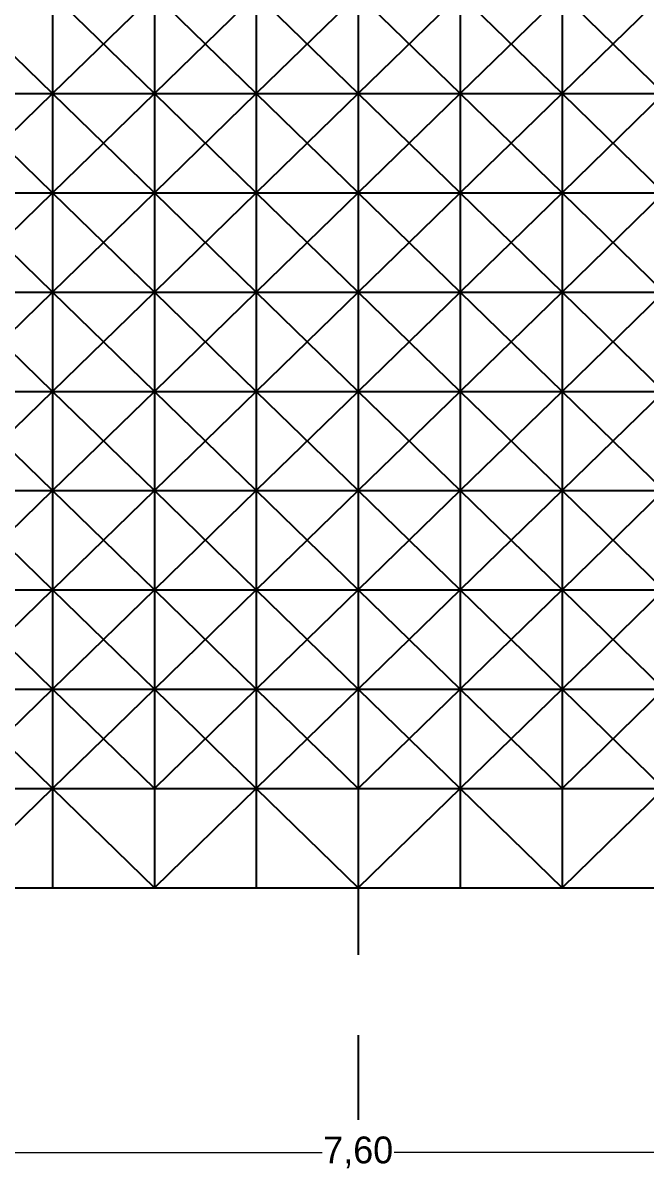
# Model space of a CAD drawing. Header units: millimetres. Extents: x -7.6 to 39, y -2.6 to 21.4.
# Drawn here: x 15.48 to 21.28, y -2.63 to 8.06 of the extents above; entities that cross this region are included whole.
import ezdxf

# ---------------------------------------------------------------- set-up
doc = ezdxf.new("R2010")
doc.units = ezdxf.units.MM
doc.linetypes.add('AM_ISO08W050x2', pattern=[9, 6, -0.75, 1.5, -0.75])
for name, color, linetype in [('01_09_eixos', 124, 'AM_ISO08W050x2'), ('Bars', 7, 'Continuous'), ('Nodes', 7, 'Continuous')]:
    doc.layers.add(name, color=color, linetype=linetype)
doc.layers.add('01_12_cotas planimétricas', color=255, linetype='Continuous', lineweight=5)
doc.styles.add('EBNG 1.100', font='TCCM____.TTF', dxfattribs={"height": 0.25})
doc.dimstyles.new('EBNG 1.100', dxfattribs={"dimtxt": 0.2, "dimasz": 0.08, "dimexe": 0.1, "dimexo": 0.1, "dimgap": 0.1, "dimtad": 0, "dimtih": 1, "dimtoh": 1, "dimzin": 1, "dimtxsty": 'EBNG 1.100', "dimblk": 'ARCHTICK', "dimcen": 0.1, "dimclrd": 256, "dimclre": 256, "dimclrt": 256, "dimadec": 0, "dimazin": 0, "dimtfac": 1, "dimtmove": 0, "dimatfit": 3, "dimldrblk": 'ARCHTICK', "dimfxl": 1.25, "dimlwd": -1, "dimlwe": -1, "dimarcsym": 0})

# ---------------------------------------------------------------- blocks, each defined once
blk = doc.blocks.new('_ArchTick')
at = {"color": 0, "linetype": 'ByBlock', "const_width": 0.15}
blk.add_lwpolyline([(-0.5, -0.5), (0.5, 0.5)], dxfattribs=at)
blk = doc.blocks.new('*D4')
at = {"layer": '01_12_cotas planimétricas', "transparency": 16777216}
for p, q in [((14.8, -2.261), (14.8, -2.565)), ((22.4, -2.261), (22.4, -2.565)), ((14.8, -2.465), (18.264, -2.465)), ((22.4, -2.465), (18.936, -2.465))]:
    blk.add_line(p, q, dxfattribs=at)
at = {"layer": 'Defpoints', "color": 0, "transparency": 16777216}
for p in [(14.8, -2.161), (22.4, -2.161), (22.4, -2.465)]:
    blk.add_point(p, dxfattribs=at)
at = {"layer": '01_12_cotas planimétricas', "transparency": 16777216, "xscale": 0.08, "yscale": 0.08, "zscale": 0.08, "rotation": 180}
blk.add_blockref('_ArchTick', (14.8, -2.465), dxfattribs=at)
at = {"layer": '01_12_cotas planimétricas', "transparency": 16777216, "xscale": 0.08, "yscale": 0.08, "zscale": 0.08}
blk.add_blockref('_ArchTick', (22.4, -2.465), dxfattribs=at)
at = {"layer": '01_12_cotas planimétricas', "transparency": 16777216, "insert": (18.6, -2.465), "char_height": 0.25, "attachment_point": 5, "style": 'EBNG 1.100'}
blk.add_mtext('7,60', dxfattribs=at)

msp = doc.modelspace()

# ---------------------------------------------------------------- linework, layer by layer
at = {"layer": '01_09_eixos'}
for p, q in [((18.6, 16.627), (18.6, -2.161)), ((-1.398, 7.4), (38.964, 7.4)), ((-1.398, 0), (38.964, 0))]:
    msp.add_line(p, q, dxfattribs=at)
msp.add_lwpolyline([(-1.398, 3.7), (38.964, 3.7)], dxfattribs=at)
at = {"layer": 'Bars'}
for points in [[(14.8, 8.325, -0.8), (15.75, 7.4, -0.8)], [(15.75, 8.325, 0), (15.75, 7.4, 0)], [(15.75, 8.325, -0.8), (15.75, 7.4, -0.8)], [(15.75, 8.325, -0.8), (15.75, 7.4, 0)], [(15.75, 8.325, 0), (16.7, 7.4, 0)], [(16.7, 8.325, -0.8), (15.75, 7.4, -0.8)], [(15.75, 8.325, -0.8), (16.7, 7.4, 0)], [(16.7, 8.325, 0), (16.7, 7.4, 0)], [(16.7, 8.325, -0.8), (16.7, 7.4, -0.8)], [(16.7, 8.325, -0.8), (16.7, 7.4, 0)], [(17.65, 8.325, 0), (16.7, 7.4, 0)], [(16.7, 8.325, -0.8), (17.65, 7.4, -0.8)], [(17.65, 8.325, -0.8), (16.7, 7.4, 0)], [(17.65, 8.325, 0), (17.65, 7.4, 0)], [(17.65, 8.325, -0.8), (17.65, 7.4, -0.8)], [(17.65, 8.325, -0.8), (17.65, 7.4, 0)], [(17.65, 8.325, 0), (18.6, 7.4, 0)], [(18.6, 8.325, -0.8), (17.65, 7.4, -0.8)], [(17.65, 8.325, -0.8), (18.6, 7.4, 0)], [(18.6, 8.325, 0), (18.6, 7.4, 0)], [(18.6, 8.325, -0.8), (18.6, 7.4, -0.8)], [(18.6, 8.325, -0.8), (18.6, 7.4, 0)], [(19.55, 8.325, 0), (18.6, 7.4, 0)], [(18.6, 8.325, -0.8), (19.55, 7.4, -0.8)], [(19.55, 8.325, -0.8), (18.6, 7.4, 0)], [(19.55, 8.325, 0), (19.55, 7.4, 0)], [(19.55, 8.325, -0.8), (19.55, 7.4, -0.8)], [(19.55, 8.325, -0.8), (19.55, 7.4, 0)], [(19.55, 8.325, 0), (20.5, 7.4, 0)], [(20.5, 8.325, -0.8), (19.55, 7.4, -0.8)], [(19.55, 8.325, -0.8), (20.5, 7.4, 0)], [(20.5, 8.325, 0), (20.5, 7.4, 0)], [(20.5, 8.325, -0.8), (20.5, 7.4, -0.8)], [(20.5, 8.325, -0.8), (20.5, 7.4, 0)], [(21.45, 8.325, 0), (20.5, 7.4, 0)], [(20.5, 8.325, -0.8), (21.45, 7.4, -0.8)], [(21.45, 8.325, -0.8), (20.5, 7.4, 0)], [(14.8, 7.4, 0), (15.75, 7.4, 0)], [(14.8, 7.4, -0.8), (15.75, 7.4, -0.8)], [(14.8, 7.4, 0), (15.75, 7.4, -0.8)], [(14.8, 7.4, 0), (15.75, 6.475, 0)], [(15.75, 7.4, -0.8), (14.8, 6.475, -0.8)], [(14.8, 7.4, 0), (15.75, 6.475, -0.8)], [(15.75, 7.4, 0), (15.75, 7.4, -0.8)], [(15.75, 7.4, 0), (15.75, 6.475, 0)], [(15.75, 7.4, -0.8), (15.75, 6.475, -0.8)], [(15.75, 7.4, 0), (16.7, 7.4, 0)], [(15.75, 7.4, -0.8), (16.7, 7.4, -0.8)], [(15.75, 7.4, -0.8), (16.7, 7.4, 0)], [(15.75, 7.4, 0), (15.75, 6.475, -0.8)], [(16.7, 7.4, 0), (15.75, 6.475, 0)], [(15.75, 7.4, -0.8), (16.7, 6.475, -0.8)], [(16.7, 7.4, 0), (15.75, 6.475, -0.8)], [(16.7, 7.4, 0), (16.7, 7.4, -0.8)], [(16.7, 7.4, 0), (16.7, 6.475, 0)], [(16.7, 7.4, -0.8), (16.7, 6.475, -0.8)], [(16.7, 7.4, 0), (17.65, 7.4, 0)], [(16.7, 7.4, -0.8), (17.65, 7.4, -0.8)], [(16.7, 7.4, 0), (17.65, 7.4, -0.8)], [(16.7, 7.4, 0), (16.7, 6.475, -0.8)], [(16.7, 7.4, 0), (17.65, 6.475, 0)], [(17.65, 7.4, -0.8), (16.7, 6.475, -0.8)], [(16.7, 7.4, 0), (17.65, 6.475, -0.8)], [(17.65, 7.4, 0), (17.65, 7.4, -0.8)], [(17.65, 7.4, 0), (17.65, 6.475, 0)], [(17.65, 7.4, -0.8), (17.65, 6.475, -0.8)], [(17.65, 7.4, 0), (18.6, 7.4, 0)], [(17.65, 7.4, -0.8), (18.6, 7.4, -0.8)], [(17.65, 7.4, -0.8), (18.6, 7.4, 0)], [(17.65, 7.4, 0), (17.65, 6.475, -0.8)], [(18.6, 7.4, 0), (17.65, 6.475, 0)], [(17.65, 7.4, -0.8), (18.6, 6.475, -0.8)], [(18.6, 7.4, 0), (17.65, 6.475, -0.8)], [(18.6, 7.4, 0), (18.6, 7.4, -0.8)], [(18.6, 7.4, 0), (18.6, 6.475, 0)], [(18.6, 7.4, -0.8), (18.6, 6.475, -0.8)], [(18.6, 7.4, 0), (19.55, 7.4, 0)], [(18.6, 7.4, -0.8), (19.55, 7.4, -0.8)], [(18.6, 7.4, 0), (19.55, 7.4, -0.8)], [(18.6, 7.4, 0), (18.6, 6.475, -0.8)], [(18.6, 7.4, 0), (19.55, 6.475, 0)], [(19.55, 7.4, -0.8), (18.6, 6.475, -0.8)], [(18.6, 7.4, 0), (19.55, 6.475, -0.8)], [(19.55, 7.4, 0), (19.55, 7.4, -0.8)], [(19.55, 7.4, 0), (19.55, 6.475, 0)], [(19.55, 7.4, -0.8), (19.55, 6.475, -0.8)], [(19.55, 7.4, 0), (20.5, 7.4, 0)], [(19.55, 7.4, -0.8), (20.5, 7.4, -0.8)], [(19.55, 7.4, -0.8), (20.5, 7.4, 0)], [(19.55, 7.4, 0), (19.55, 6.475, -0.8)], [(20.5, 7.4, 0), (19.55, 6.475, 0)], [(19.55, 7.4, -0.8), (20.5, 6.475, -0.8)], [(20.5, 7.4, 0), (19.55, 6.475, -0.8)], [(20.5, 7.4, 0), (20.5, 7.4, -0.8)], [(20.5, 7.4, 0), (20.5, 6.475, 0)], [(20.5, 7.4, -0.8), (20.5, 6.475, -0.8)], [(20.5, 7.4, 0), (21.45, 7.4, 0)], [(20.5, 7.4, -0.8), (21.45, 7.4, -0.8)], [(20.5, 7.4, 0), (21.45, 7.4, -0.8)], [(20.5, 7.4, 0), (20.5, 6.475, -0.8)], [(20.5, 7.4, 0), (21.45, 6.475, 0)], [(21.45, 7.4, -0.8), (20.5, 6.475, -0.8)], [(20.5, 7.4, 0), (21.45, 6.475, -0.8)], [(14.8, 6.475, 0), (15.75, 6.475, 0)], [(14.8, 6.475, -0.8), (15.75, 6.475, -0.8)], [(14.8, 6.475, 0), (15.75, 6.475, -0.8)], [(15.75, 6.475, 0), (14.8, 5.55, 0)], [(14.8, 6.475, -0.8), (15.75, 5.55, -0.8)], [(15.75, 6.475, -0.8), (14.8, 5.55, 0)], [(15.75, 6.475, 0), (15.75, 6.475, -0.8)], [(15.75, 6.475, 0), (15.75, 5.55, 0)], [(15.75, 6.475, -0.8), (15.75, 5.55, -0.8)], [(15.75, 6.475, 0), (16.7, 6.475, 0)], [(15.75, 6.475, -0.8), (16.7, 6.475, -0.8)], [(15.75, 6.475, -0.8), (16.7, 6.475, 0)], [(15.75, 6.475, -0.8), (15.75, 5.55, 0)], [(15.75, 6.475, 0), (16.7, 5.55, 0)], [(16.7, 6.475, -0.8), (15.75, 5.55, -0.8)], [(15.75, 6.475, -0.8), (16.7, 5.55, 0)], [(16.7, 6.475, 0), (16.7, 6.475, -0.8)], [(16.7, 6.475, 0), (16.7, 5.55, 0)], [(16.7, 6.475, -0.8), (16.7, 5.55, -0.8)], [(16.7, 6.475, 0), (17.65, 6.475, 0)], [(16.7, 6.475, -0.8), (17.65, 6.475, -0.8)], [(16.7, 6.475, 0), (17.65, 6.475, -0.8)], [(16.7, 6.475, -0.8), (16.7, 5.55, 0)], [(17.65, 6.475, 0), (16.7, 5.55, 0)], [(16.7, 6.475, -0.8), (17.65, 5.55, -0.8)], [(17.65, 6.475, -0.8), (16.7, 5.55, 0)], [(17.65, 6.475, 0), (17.65, 6.475, -0.8)], [(17.65, 6.475, 0), (17.65, 5.55, 0)], [(17.65, 6.475, -0.8), (17.65, 5.55, -0.8)], [(17.65, 6.475, 0), (18.6, 6.475, 0)], [(17.65, 6.475, -0.8), (18.6, 6.475, -0.8)], [(17.65, 6.475, -0.8), (18.6, 6.475, 0)], [(17.65, 6.475, -0.8), (17.65, 5.55, 0)], [(17.65, 6.475, 0), (18.6, 5.55, 0)], [(18.6, 6.475, -0.8), (17.65, 5.55, -0.8)], [(17.65, 6.475, -0.8), (18.6, 5.55, 0)], [(18.6, 6.475, 0), (18.6, 6.475, -0.8)], [(18.6, 6.475, 0), (18.6, 5.55, 0)], [(18.6, 6.475, -0.8), (18.6, 5.55, -0.8)], [(18.6, 6.475, 0), (19.55, 6.475, 0)], [(18.6, 6.475, -0.8), (19.55, 6.475, -0.8)], [(18.6, 6.475, 0), (19.55, 6.475, -0.8)], [(18.6, 6.475, -0.8), (18.6, 5.55, 0)], [(19.55, 6.475, 0), (18.6, 5.55, 0)], [(18.6, 6.475, -0.8), (19.55, 5.55, -0.8)], [(19.55, 6.475, -0.8), (18.6, 5.55, 0)], [(19.55, 6.475, 0), (19.55, 6.475, -0.8)], [(19.55, 6.475, 0), (19.55, 5.55, 0)], [(19.55, 6.475, -0.8), (19.55, 5.55, -0.8)], [(19.55, 6.475, 0), (20.5, 6.475, 0)], [(19.55, 6.475, -0.8), (20.5, 6.475, -0.8)], [(19.55, 6.475, -0.8), (20.5, 6.475, 0)], [(19.55, 6.475, -0.8), (19.55, 5.55, 0)], [(19.55, 6.475, 0), (20.5, 5.55, 0)], [(20.5, 6.475, -0.8), (19.55, 5.55, -0.8)], [(19.55, 6.475, -0.8), (20.5, 5.55, 0)], [(20.5, 6.475, 0), (20.5, 6.475, -0.8)], [(20.5, 6.475, 0), (20.5, 5.55, 0)], [(20.5, 6.475, -0.8), (20.5, 5.55, -0.8)], [(20.5, 6.475, 0), (21.45, 6.475, 0)], [(20.5, 6.475, -0.8), (21.45, 6.475, -0.8)], [(20.5, 6.475, 0), (21.45, 6.475, -0.8)], [(20.5, 6.475, -0.8), (20.5, 5.55, 0)], [(21.45, 6.475, 0), (20.5, 5.55, 0)], [(20.5, 6.475, -0.8), (21.45, 5.55, -0.8)], [(21.45, 6.475, -0.8), (20.5, 5.55, 0)], [(14.8, 5.55, 0), (15.75, 5.55, 0)], [(14.8, 5.55, -0.8), (15.75, 5.55, -0.8)], [(14.8, 5.55, 0), (15.75, 5.55, -0.8)], [(14.8, 5.55, 0), (15.75, 4.625, 0)], [(15.75, 5.55, -0.8), (14.8, 4.625, -0.8)], [(14.8, 5.55, 0), (15.75, 4.625, -0.8)], [(15.75, 5.55, 0), (15.75, 5.55, -0.8)], [(15.75, 5.55, 0), (15.75, 4.625, 0)], [(15.75, 5.55, -0.8), (15.75, 4.625, -0.8)], [(15.75, 5.55, 0), (16.7, 5.55, 0)], [(15.75, 5.55, -0.8), (16.7, 5.55, -0.8)], [(15.75, 5.55, -0.8), (16.7, 5.55, 0)], [(15.75, 5.55, 0), (15.75, 4.625, -0.8)], [(16.7, 5.55, 0), (15.75, 4.625, 0)], [(15.75, 5.55, -0.8), (16.7, 4.625, -0.8)], [(16.7, 5.55, 0), (15.75, 4.625, -0.8)], [(16.7, 5.55, 0), (16.7, 5.55, -0.8)], [(16.7, 5.55, 0), (16.7, 4.625, 0)], [(16.7, 5.55, -0.8), (16.7, 4.625, -0.8)], [(16.7, 5.55, 0), (17.65, 5.55, 0)], [(16.7, 5.55, -0.8), (17.65, 5.55, -0.8)], [(16.7, 5.55, 0), (17.65, 5.55, -0.8)], [(16.7, 5.55, 0), (16.7, 4.625, -0.8)], [(16.7, 5.55, 0), (17.65, 4.625, 0)], [(17.65, 5.55, -0.8), (16.7, 4.625, -0.8)], [(16.7, 5.55, 0), (17.65, 4.625, -0.8)], [(17.65, 5.55, 0), (17.65, 5.55, -0.8)], [(17.65, 5.55, 0), (17.65, 4.625, 0)], [(17.65, 5.55, -0.8), (17.65, 4.625, -0.8)], [(17.65, 5.55, 0), (18.6, 5.55, 0)], [(17.65, 5.55, -0.8), (18.6, 5.55, -0.8)], [(17.65, 5.55, -0.8), (18.6, 5.55, 0)], [(17.65, 5.55, 0), (17.65, 4.625, -0.8)], [(18.6, 5.55, 0), (17.65, 4.625, 0)], [(17.65, 5.55, -0.8), (18.6, 4.625, -0.8)], [(18.6, 5.55, 0), (17.65, 4.625, -0.8)], [(18.6, 5.55, 0), (18.6, 5.55, -0.8)], [(18.6, 5.55, 0), (18.6, 4.625, 0)], [(18.6, 5.55, -0.8), (18.6, 4.625, -0.8)], [(18.6, 5.55, 0), (19.55, 5.55, 0)], [(18.6, 5.55, -0.8), (19.55, 5.55, -0.8)], [(18.6, 5.55, 0), (19.55, 5.55, -0.8)], [(18.6, 5.55, 0), (18.6, 4.625, -0.8)], [(18.6, 5.55, 0), (19.55, 4.625, 0)], [(19.55, 5.55, -0.8), (18.6, 4.625, -0.8)], [(18.6, 5.55, 0), (19.55, 4.625, -0.8)], [(19.55, 5.55, 0), (19.55, 5.55, -0.8)], [(19.55, 5.55, 0), (19.55, 4.625, 0)], [(19.55, 5.55, -0.8), (19.55, 4.625, -0.8)], [(19.55, 5.55, 0), (20.5, 5.55, 0)], [(19.55, 5.55, -0.8), (20.5, 5.55, -0.8)], [(19.55, 5.55, -0.8), (20.5, 5.55, 0)], [(19.55, 5.55, 0), (19.55, 4.625, -0.8)], [(20.5, 5.55, 0), (19.55, 4.625, 0)], [(19.55, 5.55, -0.8), (20.5, 4.625, -0.8)], [(20.5, 5.55, 0), (19.55, 4.625, -0.8)], [(20.5, 5.55, 0), (20.5, 5.55, -0.8)], [(20.5, 5.55, 0), (20.5, 4.625, 0)], [(20.5, 5.55, -0.8), (20.5, 4.625, -0.8)], [(20.5, 5.55, 0), (21.45, 5.55, 0)], [(20.5, 5.55, -0.8), (21.45, 5.55, -0.8)], [(20.5, 5.55, 0), (21.45, 5.55, -0.8)], [(20.5, 5.55, 0), (20.5, 4.625, -0.8)], [(20.5, 5.55, 0), (21.45, 4.625, 0)], [(21.45, 5.55, -0.8), (20.5, 4.625, -0.8)], [(20.5, 5.55, 0), (21.45, 4.625, -0.8)], [(14.8, 4.625, 0), (15.75, 4.625, 0)], [(14.8, 4.625, -0.8), (15.75, 4.625, -0.8)], [(14.8, 4.625, 0), (15.75, 4.625, -0.8)], [(15.75, 4.625, 0), (14.8, 3.7, 0)], [(14.8, 4.625, -0.8), (15.75, 3.7, -0.8)], [(15.75, 4.625, -0.8), (14.8, 3.7, 0)], [(15.75, 4.625, 0), (15.75, 4.625, -0.8)], [(15.75, 4.625, 0), (15.75, 3.7, 0)], [(15.75, 4.625, -0.8), (15.75, 3.7, -0.8)], [(15.75, 4.625, 0), (16.7, 4.625, 0)], [(15.75, 4.625, -0.8), (16.7, 4.625, -0.8)], [(15.75, 4.625, -0.8), (16.7, 4.625, 0)], [(15.75, 4.625, -0.8), (15.75, 3.7, 0)], [(15.75, 4.625, 0), (16.7, 3.7, 0)], [(16.7, 4.625, -0.8), (15.75, 3.7, -0.8)], [(15.75, 4.625, -0.8), (16.7, 3.7, 0)], [(16.7, 4.625, 0), (16.7, 4.625, -0.8)], [(16.7, 4.625, 0), (16.7, 3.7, 0)], [(16.7, 4.625, -0.8), (16.7, 3.7, -0.8)], [(16.7, 4.625, 0), (17.65, 4.625, 0)], [(16.7, 4.625, -0.8), (17.65, 4.625, -0.8)], [(16.7, 4.625, 0), (17.65, 4.625, -0.8)], [(16.7, 4.625, -0.8), (16.7, 3.7, 0)], [(17.65, 4.625, 0), (16.7, 3.7, 0)], [(16.7, 4.625, -0.8), (17.65, 3.7, -0.8)], [(17.65, 4.625, -0.8), (16.7, 3.7, 0)], [(17.65, 4.625, 0), (17.65, 4.625, -0.8)], [(17.65, 4.625, 0), (17.65, 3.7, 0)], [(17.65, 4.625, -0.8), (17.65, 3.7, -0.8)], [(17.65, 4.625, 0), (18.6, 4.625, 0)], [(17.65, 4.625, -0.8), (18.6, 4.625, -0.8)], [(17.65, 4.625, -0.8), (18.6, 4.625, 0)], [(17.65, 4.625, -0.8), (17.65, 3.7, 0)], [(17.65, 4.625, 0), (18.6, 3.7, 0)], [(18.6, 4.625, -0.8), (17.65, 3.7, -0.8)], [(17.65, 4.625, -0.8), (18.6, 3.7, 0)], [(18.6, 4.625, 0), (18.6, 4.625, -0.8)], [(18.6, 4.625, 0), (18.6, 3.7, 0)], [(18.6, 4.625, -0.8), (18.6, 3.7, -0.8)], [(18.6, 4.625, 0), (19.55, 4.625, 0)], [(18.6, 4.625, -0.8), (19.55, 4.625, -0.8)], [(18.6, 4.625, 0), (19.55, 4.625, -0.8)], [(18.6, 4.625, -0.8), (18.6, 3.7, 0)], [(19.55, 4.625, 0), (18.6, 3.7, 0)], [(18.6, 4.625, -0.8), (19.55, 3.7, -0.8)], [(19.55, 4.625, -0.8), (18.6, 3.7, 0)], [(19.55, 4.625, 0), (19.55, 4.625, -0.8)], [(19.55, 4.625, 0), (19.55, 3.7, 0)], [(19.55, 4.625, -0.8), (19.55, 3.7, -0.8)], [(19.55, 4.625, 0), (20.5, 4.625, 0)], [(19.55, 4.625, -0.8), (20.5, 4.625, -0.8)], [(19.55, 4.625, -0.8), (20.5, 4.625, 0)], [(19.55, 4.625, -0.8), (19.55, 3.7, 0)], [(19.55, 4.625, 0), (20.5, 3.7, 0)], [(20.5, 4.625, -0.8), (19.55, 3.7, -0.8)], [(19.55, 4.625, -0.8), (20.5, 3.7, 0)], [(20.5, 4.625, 0), (20.5, 4.625, -0.8)], [(20.5, 4.625, 0), (20.5, 3.7, 0)], [(20.5, 4.625, -0.8), (20.5, 3.7, -0.8)], [(20.5, 4.625, 0), (21.45, 4.625, 0)], [(20.5, 4.625, -0.8), (21.45, 4.625, -0.8)], [(20.5, 4.625, 0), (21.45, 4.625, -0.8)], [(20.5, 4.625, -0.8), (20.5, 3.7, 0)], [(21.45, 4.625, 0), (20.5, 3.7, 0)], [(20.5, 4.625, -0.8), (21.45, 3.7, -0.8)], [(21.45, 4.625, -0.8), (20.5, 3.7, 0)], [(14.8, 3.7, 0), (15.75, 3.7, 0)], [(14.8, 3.7, -0.8), (15.75, 3.7, -0.8)], [(14.8, 3.7, 0), (15.75, 3.7, -0.8)], [(14.8, 3.7, 0), (15.75, 2.775, 0)], [(15.75, 3.7, -0.8), (14.8, 2.775, -0.8)], [(14.8, 3.7, 0), (15.75, 2.775, -0.8)], [(15.75, 3.7, 0), (15.75, 3.7, -0.8)], [(15.75, 3.7, 0), (15.75, 2.775, 0)], [(15.75, 3.7, -0.8), (15.75, 2.775, -0.8)], [(15.75, 3.7, 0), (16.7, 3.7, 0)], [(15.75, 3.7, -0.8), (16.7, 3.7, -0.8)], [(15.75, 3.7, -0.8), (16.7, 3.7, 0)], [(15.75, 3.7, 0), (15.75, 2.775, -0.8)], [(16.7, 3.7, 0), (15.75, 2.775, 0)], [(15.75, 3.7, -0.8), (16.7, 2.775, -0.8)], [(16.7, 3.7, 0), (15.75, 2.775, -0.8)], [(16.7, 3.7, 0), (16.7, 3.7, -0.8)], [(16.7, 3.7, 0), (16.7, 2.775, 0)], [(16.7, 3.7, -0.8), (16.7, 2.775, -0.8)], [(16.7, 3.7, 0), (17.65, 3.7, 0)], [(16.7, 3.7, -0.8), (17.65, 3.7, -0.8)], [(16.7, 3.7, 0), (17.65, 3.7, -0.8)], [(16.7, 3.7, 0), (16.7, 2.775, -0.8)], [(16.7, 3.7, 0), (17.65, 2.775, 0)], [(17.65, 3.7, -0.8), (16.7, 2.775, -0.8)], [(16.7, 3.7, 0), (17.65, 2.775, -0.8)], [(17.65, 3.7, 0), (17.65, 3.7, -0.8)], [(17.65, 3.7, 0), (17.65, 2.775, 0)], [(17.65, 3.7, -0.8), (17.65, 2.775, -0.8)], [(17.65, 3.7, 0), (18.6, 3.7, 0)], [(17.65, 3.7, -0.8), (18.6, 3.7, -0.8)], [(17.65, 3.7, -0.8), (18.6, 3.7, 0)], [(17.65, 3.7, 0), (17.65, 2.775, -0.8)], [(18.6, 3.7, 0), (17.65, 2.775, 0)], [(17.65, 3.7, -0.8), (18.6, 2.775, -0.8)], [(18.6, 3.7, 0), (17.65, 2.775, -0.8)], [(18.6, 3.7, 0), (18.6, 3.7, -0.8)], [(18.6, 3.7, 0), (18.6, 2.775, 0)], [(18.6, 3.7, -0.8), (18.6, 2.775, -0.8)], [(18.6, 3.7, 0), (19.55, 3.7, 0)], [(18.6, 3.7, -0.8), (19.55, 3.7, -0.8)], [(18.6, 3.7, 0), (19.55, 3.7, -0.8)], [(18.6, 3.7, 0), (18.6, 2.775, -0.8)], [(18.6, 3.7, 0), (19.55, 2.775, 0)], [(19.55, 3.7, -0.8), (18.6, 2.775, -0.8)], [(18.6, 3.7, 0), (19.55, 2.775, -0.8)], [(19.55, 3.7, 0), (19.55, 3.7, -0.8)], [(19.55, 3.7, 0), (19.55, 2.775, 0)], [(19.55, 3.7, -0.8), (19.55, 2.775, -0.8)], [(19.55, 3.7, 0), (20.5, 3.7, 0)], [(19.55, 3.7, -0.8), (20.5, 3.7, -0.8)], [(19.55, 3.7, -0.8), (20.5, 3.7, 0)], [(19.55, 3.7, 0), (19.55, 2.775, -0.8)], [(20.5, 3.7, 0), (19.55, 2.775, 0)], [(19.55, 3.7, -0.8), (20.5, 2.775, -0.8)], [(20.5, 3.7, 0), (19.55, 2.775, -0.8)], [(20.5, 3.7, 0), (20.5, 3.7, -0.8)], [(20.5, 3.7, 0), (20.5, 2.775, 0)], [(20.5, 3.7, -0.8), (20.5, 2.775, -0.8)], [(20.5, 3.7, 0), (21.45, 3.7, 0)], [(20.5, 3.7, -0.8), (21.45, 3.7, -0.8)], [(20.5, 3.7, 0), (21.45, 3.7, -0.8)], [(20.5, 3.7, 0), (20.5, 2.775, -0.8)], [(20.5, 3.7, 0), (21.45, 2.775, 0)], [(21.45, 3.7, -0.8), (20.5, 2.775, -0.8)], [(20.5, 3.7, 0), (21.45, 2.775, -0.8)], [(14.8, 2.775, 0), (15.75, 2.775, 0)], [(14.8, 2.775, -0.8), (15.75, 2.775, -0.8)], [(14.8, 2.775, 0), (15.75, 2.775, -0.8)], [(15.75, 2.775, 0), (14.8, 1.85, 0)], [(14.8, 2.775, -0.8), (15.75, 1.85, -0.8)], [(15.75, 2.775, -0.8), (14.8, 1.85, 0)], [(15.75, 2.775, 0), (15.75, 2.775, -0.8)], [(15.75, 2.775, 0), (15.75, 1.85, 0)], [(15.75, 2.775, -0.8), (15.75, 1.85, -0.8)], [(15.75, 2.775, 0), (16.7, 2.775, 0)], [(15.75, 2.775, -0.8), (16.7, 2.775, -0.8)], [(15.75, 2.775, -0.8), (16.7, 2.775, 0)], [(15.75, 2.775, -0.8), (15.75, 1.85, 0)], [(15.75, 2.775, 0), (16.7, 1.85, 0)], [(16.7, 2.775, -0.8), (15.75, 1.85, -0.8)], [(15.75, 2.775, -0.8), (16.7, 1.85, 0)], [(16.7, 2.775, 0), (16.7, 2.775, -0.8)], [(16.7, 2.775, 0), (16.7, 1.85, 0)], [(16.7, 2.775, -0.8), (16.7, 1.85, -0.8)], [(16.7, 2.775, 0), (17.65, 2.775, 0)], [(16.7, 2.775, -0.8), (17.65, 2.775, -0.8)], [(16.7, 2.775, 0), (17.65, 2.775, -0.8)], [(16.7, 2.775, -0.8), (16.7, 1.85, 0)], [(17.65, 2.775, 0), (16.7, 1.85, 0)], [(16.7, 2.775, -0.8), (17.65, 1.85, -0.8)], [(17.65, 2.775, -0.8), (16.7, 1.85, 0)], [(17.65, 2.775, 0), (17.65, 2.775, -0.8)], [(17.65, 2.775, 0), (17.65, 1.85, 0)], [(17.65, 2.775, -0.8), (17.65, 1.85, -0.8)], [(17.65, 2.775, 0), (18.6, 2.775, 0)], [(17.65, 2.775, -0.8), (18.6, 2.775, -0.8)], [(17.65, 2.775, -0.8), (18.6, 2.775, 0)], [(17.65, 2.775, -0.8), (17.65, 1.85, 0)], [(17.65, 2.775, 0), (18.6, 1.85, 0)], [(18.6, 2.775, -0.8), (17.65, 1.85, -0.8)], [(17.65, 2.775, -0.8), (18.6, 1.85, 0)], [(18.6, 2.775, 0), (18.6, 2.775, -0.8)], [(18.6, 2.775, 0), (18.6, 1.85, 0)], [(18.6, 2.775, -0.8), (18.6, 1.85, -0.8)], [(18.6, 2.775, 0), (19.55, 2.775, 0)], [(18.6, 2.775, -0.8), (19.55, 2.775, -0.8)], [(18.6, 2.775, 0), (19.55, 2.775, -0.8)], [(18.6, 2.775, -0.8), (18.6, 1.85, 0)], [(19.55, 2.775, 0), (18.6, 1.85, 0)], [(18.6, 2.775, -0.8), (19.55, 1.85, -0.8)], [(19.55, 2.775, -0.8), (18.6, 1.85, 0)], [(19.55, 2.775, 0), (19.55, 2.775, -0.8)], [(19.55, 2.775, 0), (19.55, 1.85, 0)], [(19.55, 2.775, -0.8), (19.55, 1.85, -0.8)], [(19.55, 2.775, 0), (20.5, 2.775, 0)], [(19.55, 2.775, -0.8), (20.5, 2.775, -0.8)], [(19.55, 2.775, -0.8), (20.5, 2.775, 0)], [(19.55, 2.775, -0.8), (19.55, 1.85, 0)], [(19.55, 2.775, 0), (20.5, 1.85, 0)], [(20.5, 2.775, -0.8), (19.55, 1.85, -0.8)], [(19.55, 2.775, -0.8), (20.5, 1.85, 0)], [(20.5, 2.775, 0), (20.5, 2.775, -0.8)], [(20.5, 2.775, 0), (20.5, 1.85, 0)], [(20.5, 2.775, -0.8), (20.5, 1.85, -0.8)], [(20.5, 2.775, 0), (21.45, 2.775, 0)], [(20.5, 2.775, -0.8), (21.45, 2.775, -0.8)], [(20.5, 2.775, 0), (21.45, 2.775, -0.8)], [(20.5, 2.775, -0.8), (20.5, 1.85, 0)], [(21.45, 2.775, 0), (20.5, 1.85, 0)], [(20.5, 2.775, -0.8), (21.45, 1.85, -0.8)], [(21.45, 2.775, -0.8), (20.5, 1.85, 0)], [(14.8, 1.85, 0), (15.75, 1.85, 0)], [(14.8, 1.85, -0.8), (15.75, 1.85, -0.8)], [(14.8, 1.85, 0), (15.75, 1.85, -0.8)], [(14.8, 1.85, 0), (15.75, 0.925, 0)], [(15.75, 1.85, -0.8), (14.8, 0.925, -0.8)], [(14.8, 1.85, 0), (15.75, 0.925, -0.8)], [(15.75, 1.85, 0), (15.75, 1.85, -0.8)], [(15.75, 1.85, 0), (15.75, 0.925, 0)], [(15.75, 1.85, -0.8), (15.75, 0.925, -0.8)], [(15.75, 1.85, 0), (16.7, 1.85, 0)], [(15.75, 1.85, -0.8), (16.7, 1.85, -0.8)], [(15.75, 1.85, -0.8), (16.7, 1.85, 0)], [(15.75, 1.85, 0), (15.75, 0.925, -0.8)], [(16.7, 1.85, 0), (15.75, 0.925, 0)], [(15.75, 1.85, -0.8), (16.7, 0.925, -0.8)], [(16.7, 1.85, 0), (15.75, 0.925, -0.8)], [(16.7, 1.85, 0), (16.7, 1.85, -0.8)], [(16.7, 1.85, 0), (16.7, 0.925, 0)], [(16.7, 1.85, -0.8), (16.7, 0.925, -0.8)], [(16.7, 1.85, 0), (17.65, 1.85, 0)], [(16.7, 1.85, -0.8), (17.65, 1.85, -0.8)], [(16.7, 1.85, 0), (17.65, 1.85, -0.8)], [(16.7, 1.85, 0), (16.7, 0.925, -0.8)], [(16.7, 1.85, 0), (17.65, 0.925, 0)], [(17.65, 1.85, -0.8), (16.7, 0.925, -0.8)], [(16.7, 1.85, 0), (17.65, 0.925, -0.8)], [(17.65, 1.85, 0), (17.65, 1.85, -0.8)], [(17.65, 1.85, 0), (17.65, 0.925, 0)], [(17.65, 1.85, -0.8), (17.65, 0.925, -0.8)], [(17.65, 1.85, 0), (18.6, 1.85, 0)], [(17.65, 1.85, -0.8), (18.6, 1.85, -0.8)], [(17.65, 1.85, -0.8), (18.6, 1.85, 0)], [(17.65, 1.85, 0), (17.65, 0.925, -0.8)], [(18.6, 1.85, 0), (17.65, 0.925, 0)], [(17.65, 1.85, -0.8), (18.6, 0.925, -0.8)], [(18.6, 1.85, 0), (17.65, 0.925, -0.8)], [(18.6, 1.85, 0), (18.6, 1.85, -0.8)], [(18.6, 1.85, 0), (18.6, 0.925, 0)], [(18.6, 1.85, -0.8), (18.6, 0.925, -0.8)], [(18.6, 1.85, 0), (19.55, 1.85, 0)], [(18.6, 1.85, -0.8), (19.55, 1.85, -0.8)], [(18.6, 1.85, 0), (19.55, 1.85, -0.8)], [(18.6, 1.85, 0), (18.6, 0.925, -0.8)], [(18.6, 1.85, 0), (19.55, 0.925, 0)], [(19.55, 1.85, -0.8), (18.6, 0.925, -0.8)], [(18.6, 1.85, 0), (19.55, 0.925, -0.8)], [(19.55, 1.85, 0), (19.55, 1.85, -0.8)], [(19.55, 1.85, 0), (19.55, 0.925, 0)], [(19.55, 1.85, -0.8), (19.55, 0.925, -0.8)], [(19.55, 1.85, 0), (20.5, 1.85, 0)], [(19.55, 1.85, -0.8), (20.5, 1.85, -0.8)], [(19.55, 1.85, -0.8), (20.5, 1.85, 0)], [(19.55, 1.85, 0), (19.55, 0.925, -0.8)], [(20.5, 1.85, 0), (19.55, 0.925, 0)], [(19.55, 1.85, -0.8), (20.5, 0.925, -0.8)], [(20.5, 1.85, 0), (19.55, 0.925, -0.8)], [(20.5, 1.85, 0), (20.5, 1.85, -0.8)], [(20.5, 1.85, 0), (20.5, 0.925, 0)], [(20.5, 1.85, -0.8), (20.5, 0.925, -0.8)], [(20.5, 1.85, 0), (21.45, 1.85, 0)], [(20.5, 1.85, -0.8), (21.45, 1.85, -0.8)], [(20.5, 1.85, 0), (21.45, 1.85, -0.8)], [(20.5, 1.85, 0), (20.5, 0.925, -0.8)], [(20.5, 1.85, 0), (21.45, 0.925, 0)], [(21.45, 1.85, -0.8), (20.5, 0.925, -0.8)], [(20.5, 1.85, 0), (21.45, 0.925, -0.8)], [(14.8, 0.925, 0), (15.75, 0.925, 0)], [(14.8, 0.925, -0.8), (15.75, 0.925, -0.8)], [(14.8, 0.925, 0), (15.75, 0.925, -0.8)], [(15.75, 0.925, 0), (14.8, 0, 0)], [(15.75, 0.925, -0.8), (14.8, 0, 0)], [(15.75, 0.925, 0), (15.75, 0.925, -0.8)], [(15.75, 0.925, 0), (15.75, 0, 0)], [(15.75, 0.925, 0), (16.7, 0.925, 0)], [(15.75, 0.925, -0.8), (16.7, 0.925, -0.8)], [(15.75, 0.925, -0.8), (16.7, 0.925, 0)], [(15.75, 0.925, -0.8), (15.75, 0, 0)], [(15.75, 0.925, 0), (16.7, 0, 0)], [(15.75, 0.925, -0.8), (16.7, 0, 0)], [(16.7, 0.925, 0), (16.7, 0.925, -0.8)], [(16.7, 0.925, 0), (16.7, 0, 0)], [(16.7, 0.925, 0), (17.65, 0.925, 0)], [(16.7, 0.925, -0.8), (17.65, 0.925, -0.8)], [(16.7, 0.925, 0), (17.65, 0.925, -0.8)], [(16.7, 0.925, -0.8), (16.7, 0, 0)], [(17.65, 0.925, 0), (16.7, 0, 0)], [(17.65, 0.925, -0.8), (16.7, 0, 0)], [(17.65, 0.925, 0), (17.65, 0.925, -0.8)], [(17.65, 0.925, 0), (17.65, 0, 0)], [(17.65, 0.925, 0), (18.6, 0.925, 0)], [(17.65, 0.925, -0.8), (18.6, 0.925, -0.8)], [(17.65, 0.925, -0.8), (18.6, 0.925, 0)], [(17.65, 0.925, -0.8), (17.65, 0, 0)], [(17.65, 0.925, 0), (18.6, 0, 0)], [(17.65, 0.925, -0.8), (18.6, 0, 0)], [(18.6, 0.925, 0), (18.6, 0.925, -0.8)], [(18.6, 0.925, 0), (18.6, 0, 0)], [(18.6, 0.925, 0), (19.55, 0.925, 0)], [(18.6, 0.925, -0.8), (19.55, 0.925, -0.8)], [(18.6, 0.925, 0), (19.55, 0.925, -0.8)], [(18.6, 0.925, -0.8), (18.6, 0, 0)], [(19.55, 0.925, 0), (18.6, 0, 0)], [(19.55, 0.925, -0.8), (18.6, 0, 0)], [(19.55, 0.925, 0), (19.55, 0.925, -0.8)], [(19.55, 0.925, 0), (19.55, 0, 0)], [(19.55, 0.925, 0), (20.5, 0.925, 0)], [(19.55, 0.925, -0.8), (20.5, 0.925, -0.8)], [(19.55, 0.925, -0.8), (20.5, 0.925, 0)], [(19.55, 0.925, -0.8), (19.55, 0, 0)], [(19.55, 0.925, 0), (20.5, 0, 0)], [(19.55, 0.925, -0.8), (20.5, 0, 0)], [(20.5, 0.925, 0), (20.5, 0.925, -0.8)], [(20.5, 0.925, 0), (20.5, 0, 0)], [(20.5, 0.925, 0), (21.45, 0.925, 0)], [(20.5, 0.925, -0.8), (21.45, 0.925, -0.8)], [(20.5, 0.925, 0), (21.45, 0.925, -0.8)], [(20.5, 0.925, -0.8), (20.5, 0, 0)], [(21.45, 0.925, 0), (20.5, 0, 0)], [(21.45, 0.925, -0.8), (20.5, 0, 0)], [(14.8, 0, 0), (15.75, 0, 0)], [(15.75, 0, 0), (16.7, 0, 0)], [(16.7, 0, 0), (17.65, 0, 0)], [(17.65, 0, 0), (18.6, 0, 0)], [(18.6, 0, 0), (19.55, 0, 0)], [(19.55, 0, 0), (20.5, 0, 0)], [(20.5, 0, 0), (21.45, 0, 0)]]:
    msp.add_polyline3d(points, dxfattribs=at)
at = {"layer": 'Nodes'}
for p in [(15.75, 7.4), (15.75, 7.4, -0.8), (16.7, 7.4), (16.7, 7.4, -0.8), (17.65, 7.4), (17.65, 7.4, -0.8), (18.6, 7.4), (18.6, 7.4, -0.8), (19.55, 7.4), (19.55, 7.4, -0.8), (20.5, 7.4), (20.5, 7.4, -0.8), (15.75, 6.475), (15.75, 6.475, -0.8), (16.7, 6.475), (16.7, 6.475, -0.8), (17.65, 6.475), (17.65, 6.475, -0.8), (18.6, 6.475), (18.6, 6.475, -0.8), (19.55, 6.475), (19.55, 6.475, -0.8), (20.5, 6.475), (20.5, 6.475, -0.8), (15.75, 5.55), (15.75, 5.55, -0.8), (16.7, 5.55), (16.7, 5.55, -0.8), (17.65, 5.55), (17.65, 5.55, -0.8), (18.6, 5.55), (18.6, 5.55, -0.8), (19.55, 5.55), (19.55, 5.55, -0.8), (20.5, 5.55), (20.5, 5.55, -0.8), (15.75, 4.625), (15.75, 4.625, -0.8), (16.7, 4.625), (16.7, 4.625, -0.8), (17.65, 4.625), (17.65, 4.625, -0.8), (18.6, 4.625), (18.6, 4.625, -0.8), (19.55, 4.625), (19.55, 4.625, -0.8), (20.5, 4.625), (20.5, 4.625, -0.8), (15.75, 3.7), (15.75, 3.7, -0.8), (16.7, 3.7), (16.7, 3.7, -0.8), (17.65, 3.7), (17.65, 3.7, -0.8), (18.6, 3.7), (18.6, 3.7, -0.8), (19.55, 3.7), (19.55, 3.7, -0.8), (20.5, 3.7), (20.5, 3.7, -0.8), (15.75, 2.775), (15.75, 2.775, -0.8), (16.7, 2.775), (16.7, 2.775, -0.8), (17.65, 2.775), (17.65, 2.775, -0.8), (18.6, 2.775), (18.6, 2.775, -0.8), (19.55, 2.775), (19.55, 2.775, -0.8), (20.5, 2.775), (20.5, 2.775, -0.8), (15.75, 1.85), (15.75, 1.85, -0.8), (16.7, 1.85), (16.7, 1.85, -0.8), (17.65, 1.85), (17.65, 1.85, -0.8), (18.6, 1.85), (18.6, 1.85, -0.8), (19.55, 1.85), (19.55, 1.85, -0.8), (20.5, 1.85), (20.5, 1.85, -0.8), (15.75, 0.925), (15.75, 0.925, -0.8), (16.7, 0.925), (16.7, 0.925, -0.8), (17.65, 0.925), (17.65, 0.925, -0.8), (18.6, 0.925), (18.6, 0.925, -0.8), (19.55, 0.925), (19.55, 0.925, -0.8), (20.5, 0.925), (20.5, 0.925, -0.8), (15.75, 0), (16.7, 0), (17.65, 0), (18.6, 0), (19.55, 0), (20.5, 0)]:
    msp.add_point(p, dxfattribs=at)

# ---------------------------------------------------------------- dimensions: what is measured, and where the dimension line sits
at = {"layer": '01_12_cotas planimétricas', "color": 7, "true_color": 0xffffff}
dim = msp.add_linear_dim(base=(22.4, -2.465), p1=(14.8, -2.161), p2=(22.4, -2.161), dimstyle='EBNG 1.100', override={"dimtmove": 1}, dxfattribs=at)
dim.commit()
dim.dimension.update_dxf_attribs({"geometry": '*D4', "text_midpoint": (18.6, -2.465)})

doc.saveas('drawing.dxf')
